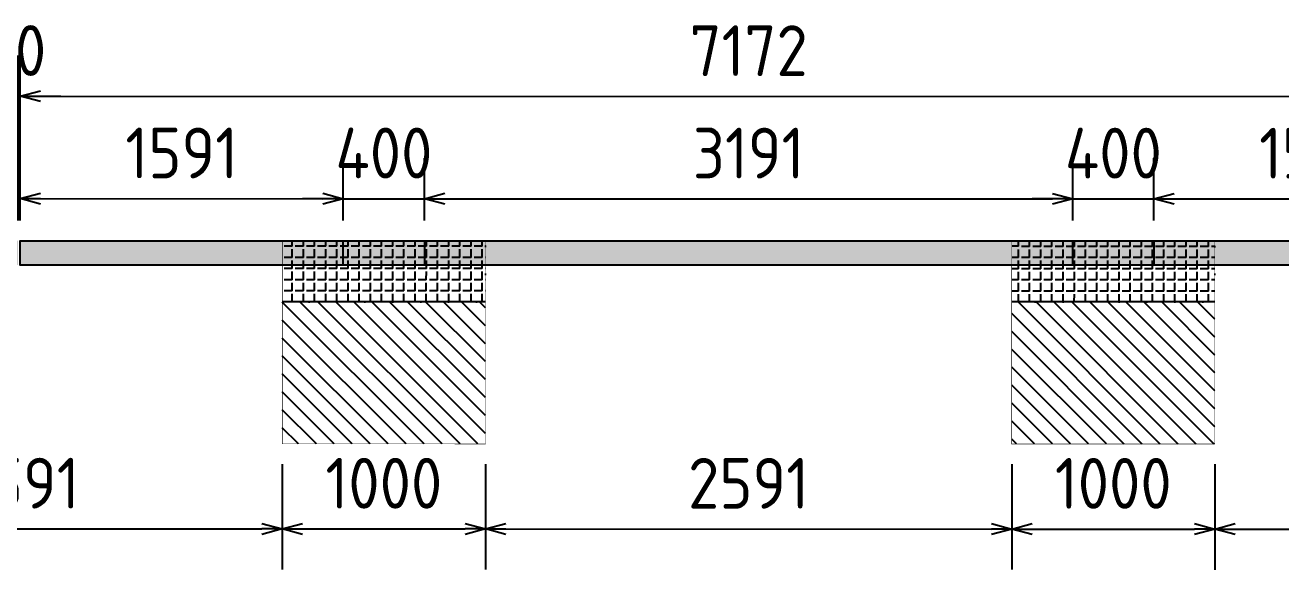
# Model space of a CAD drawing. Header units: centimetres. Extents: x -6122352 to 6876996, y -1694241 to 2592194.
# Drawn here: x 3290226 to 3296408, y 57754 to 60437 of the extents above; entities that cross this region are included whole.
import ezdxf

# ---------------------------------------------------------------- set-up
doc = ezdxf.new("R2010")
doc.units = ezdxf.units.CM
doc.header["$MEASUREMENT"] = 0
doc.header["$PDMODE"] = 66
doc.header["$PDSIZE"] = 100
doc.linetypes.add('CENTER', pattern=[2, 1.25, -0.25, 0.25, -0.25])
doc.linetypes.add('DASHED2', pattern=[0.375, 0.25, -0.125])
doc.layers.get('Defpoints').update_dxf_attribs({"color": 255, "linetype": 'CENTER'})
for name, color, linetype in [('@MI-FOOTINGS', 7, 'Continuous'), ('@MI-TYPE-01', 30, 'Continuous'), ('@MI-TYPE-02', 6, 'Continuous')]:
    doc.layers.add(name, color=color, linetype=linetype)
doc.styles.add('Schueco-BEMSTIL', font='isocpeur.ttf', dxfattribs={"width": 0.9})
doc.dimstyles.new('MI- JWC-TXT-2.5 MM', dxfattribs={"dimscale": 1.5, "dimtxt": 2.5, "dimasz": 1, "dimexe": 2, "dimexo": 1, "dimgap": 1, "dimtad": 1, "dimdec": 0, "dimdsep": 46, "dimtxsty": 'Schueco-BEMSTIL', "dimblk": 'OPEN30', "dimcen": 0, "dimdle": 2, "dimclrd": 140, "dimclre": 8, "dimclrt": 40, "dimadec": 0, "dimazin": 2, "dimtfac": 1, "dimtdec": 0, "dimtix": 1, "dimtmove": 2, "dimatfit": 3, "dimldrblk": 'OPEN', "dimfxl": 2, "dimlwd": -1, "dimlwe": -1, "dimarcsym": 0})

# ---------------------------------------------------------------- blocks, each defined once
blk = doc.blocks.new('RCC COPING')
at = {"layer": '@MI-TYPE-01', "transparency": 33554679}
h = blk.add_hatch(color=8, dxfattribs=at)
h.dxf.hatch_style = 1
h.paths.add_polyline_path([(60, 200), (-60, 200), (-60, -200), (60, -200)])
at = {"layer": '@MI-TYPE-01', "color": 30}
blk.add_lwpolyline([(-60, 200), (60, 200), (60, -200), (-60, -200)], close=True, dxfattribs=at)
blk = doc.blocks.new('31309MM')
at = {"layer": '@MI-TYPE-01', "transparency": 33554679}
h = blk.add_hatch(color=30, dxfattribs=at)
h.dxf.hatch_style = 1
h.paths.add_polyline_path([(0, 120), (5581.9, 120), (5581.9, 0), (0, 0)])
h.paths.add_polyline_path([(5591.9, 0), (12764, 0), (12764, 120), (5591.9, 120)])
h.paths.add_polyline_path([(12774, 120), (18355.6, 120), (18355.6, -0.2), (12774, -0.2)])
h.paths.add_polyline_path([(18365.7, -0.2), (23537.4, -0.2), (23537.4, 120), (18365.7, 120)])
h.paths.add_polyline_path([(23547.4, 120), (30719.5, 120), (30719.5, 0), (23547.4, 0)])
h.paths.add_polyline_path([(30729.5, 0), (36309.3, 0), (36309.3, 120), (30729.5, 120)])
at = {"layer": '@MI-TYPE-01', "color": 30}
blk.add_lwpolyline([(23547.4, 120), (30719.5, 120), (30719.5, 0), (23547.4, 0)], close=True, dxfattribs=at)
at = {"layer": '@MI-TYPE-01', "color": 240, "true_color": 0xed1f24, "rotation": 89.95700707059105}
for p in [(25338, 60), (28928.8, 60.2)]:
    blk.add_blockref('RCC COPING', p, dxfattribs=at)
blk = doc.blocks.new('A$Ceca04276')
at = {"layer": '@MI-TYPE-01', "color": 30, "rotation": 89.98971944707202}
blk.add_blockref('31309MM', (0.5, 9.9), dxfattribs=at)
blk = doc.blocks.new('T1-FOOTING')
at = {"transparency": 33554679}
h = blk.add_hatch(dxfattribs=at)
h.set_pattern_fill('ANGLE', color=256, scale=500)
h.set_pattern_definition([(0, (0, 0), (0, 137.5), [100, -37.5]), (90, (0, 0), (-137.5, 8e-15), [100, -37.5])])
h.paths.add_polyline_path([(-500, -300), (500, -300), (500, 0), (-500, 0)])
h.paths.add_polyline_path([(-499.75, -299.75), (499.75, -299.75), (499.75, -0.25), (-499.75, -0.25)], flags=16)
h = blk.add_hatch(dxfattribs=at)
h.set_pattern_fill('ANGLE', color=8, scale=200)
h.set_pattern_definition([(0, (0, 0), (0, 55), [40, -15]), (90, (0, 0), (-55, 3e-15), [40, -15])])
h.paths.add_polyline_path([(500, -300), (500, 0), (-500, 0), (-500, -300)])
h = blk.add_hatch(dxfattribs=at)
h.set_pattern_fill('ANSI31', color=8, scale=500)
h.paths.add_polyline_path([(500, -1000), (500, -300), (-500, -300), (-500, -1000)])
at = {"layer": '@MI-TYPE-01', "color": 240, "linetype": 'DASHED2', "true_color": 0xed1f24}
blk.add_line((-500, -300), (500, -300), dxfattribs=at)
at = {"layer": '@MI-TYPE-01', "color": 240, "true_color": 0xed1f24, "const_width": 2.5}
blk.add_lwpolyline([(-500, 0), (500, 0), (500, -1000), (-500, -1000)], close=True, dxfattribs=at)
blk = doc.blocks.new('_Open30')
at = {"color": 0, "linetype": 'ByBlock', "lineweight": -2}
for p, q in [((-1, 0.268), (0, 0)), ((0, 0), (-1, -0.268)), ((0, 0), (-1, 0))]:
    blk.add_line(p, q, dxfattribs=at)
blk = doc.blocks.new('*D1375')
at = {"layer": '@MI-TYPE-02', "color": 140, "transparency": 16777216}
for p, q in [((705.1, 36674.6), (705.1, 36774.6)), ((705.1, 36574.6), (705.1, 36564.6)), ((705.1, 36464.6), (705.1, 36364.6))]:
    blk.add_line(p, q, dxfattribs=at)
at = {"layer": '@MI-TYPE-02', "color": 8, "transparency": 16777216}
for p, q in [((93.7, 36574.5), (905.1, 36574.6)), ((93.7, 36564.5), (905.1, 36564.6))]:
    blk.add_line(p, q, dxfattribs=at)
at = {"layer": 'Defpoints', "color": 0, "transparency": 16777216}
for p in [(-6.3, 36574.5), (-6.3, 36564.5), (705.1, 36564.6)]:
    blk.add_point(p, dxfattribs=at)
at = {"layer": '@MI-TYPE-02', "color": 140, "transparency": 16777216, "xscale": 100, "yscale": 100, "zscale": 100}
for p, rotation in [((705.1, 36574.6), 270.0102658210683), ((705.1, 36564.6), 90.01026582106833)]:
    blk.add_blockref('_Open30', p, dxfattribs=dict(at, rotation=rotation))
at = {"layer": '@MI-TYPE-02', "color": 40, "transparency": 16777216, "insert": (930.1, 36569.6), "char_height": 250, "attachment_point": 5, "rotation": 270.01027, "style": 'Schueco-BEMSTIL'}
blk.add_mtext('10', dxfattribs=at)
blk = doc.blocks.new('_Open')
at = {"color": 0, "linetype": 'ByBlock', "lineweight": -2}
for p, q in [((-1, 0.2), (0, 0)), ((-1, -0.2), (0, 0)), ((0, 0), (-1, 0))]:
    blk.add_line(p, q, dxfattribs=at)
blk = doc.blocks.new('*D1376')
at = {"layer": '@MI-TYPE-02', "color": 8, "transparency": 16777216}
for p, q in [((93.7, 36564.5), (905.1, 36564.6)), ((94.9, 29392.4), (906.4, 29392.5))]:
    blk.add_line(p, q, dxfattribs=at)
at = {"layer": '@MI-TYPE-02', "color": 140, "transparency": 16777216}
blk.add_line((705.1, 36464.6), (706.4, 29492.5), dxfattribs=at)
at = {"layer": 'Defpoints', "color": 0, "transparency": 16777216}
for p in [(-6.3, 36564.5), (-5.1, 29392.3), (706.4, 29392.5)]:
    blk.add_point(p, dxfattribs=at)
at = {"layer": '@MI-TYPE-02', "color": 140, "transparency": 16777216, "xscale": 100, "yscale": 100, "zscale": 100}
for p, rotation in [((705.1, 36564.6), 90.01026582106833), ((706.4, 29392.5), 270.0102658210683)]:
    blk.add_blockref('_Open30', p, dxfattribs=dict(at, rotation=rotation))
at = {"layer": '@MI-TYPE-02', "color": 40, "transparency": 16777216, "insert": (930.7, 32978.6), "char_height": 250, "attachment_point": 5, "rotation": 270.01027, "style": 'Schueco-BEMSTIL'}
blk.add_mtext('7172', dxfattribs=at)
blk = doc.blocks.new('*D930')
at = {"layer": '@MI-TYPE-02', "color": 8, "transparency": 16777216}
for p, q in [((382577.3, -160696.8), (382884.6, -160696.7)), ((382577.6, -162287.5), (382884.9, -162287.4))]:
    blk.add_line(p, q, dxfattribs=at)
at = {"layer": '@MI-TYPE-02', "color": 140, "transparency": 16777216}
blk.add_line((382684.6, -160796.7), (382684.9, -162187.4), dxfattribs=at)
at = {"layer": 'Defpoints', "color": 0, "transparency": 16777216}
for p in [(382477.3, -160696.8), (382477.6, -162287.5), (382684.9, -162287.4)]:
    blk.add_point(p, dxfattribs=at)
at = {"layer": '@MI-TYPE-02', "color": 140, "transparency": 16777216, "xscale": 100, "yscale": 100, "zscale": 100}
for p, rotation in [((382684.6, -160696.7), 90.01026582106833), ((382684.9, -162287.4), 270.0102658210683)]:
    blk.add_blockref('_Open30', p, dxfattribs=dict(at, rotation=rotation))
at = {"layer": '@MI-TYPE-02', "color": 40, "transparency": 16777216, "insert": (382909.7, -161492.1), "char_height": 250, "attachment_point": 5, "rotation": 270.01027, "style": 'Schueco-BEMSTIL'}
blk.add_mtext('1591', dxfattribs=at)
blk = doc.blocks.new('*D931')
at = {"layer": '@MI-TYPE-02', "color": 140, "transparency": 16777216}
for p, q in [((382684.9, -162187.4), (382684.8, -162087.4)), ((382684.9, -162287.4), (382685, -162687.4)), ((382685, -162787.4), (382685, -162887.4))]:
    blk.add_line(p, q, dxfattribs=at)
at = {"layer": '@MI-TYPE-02', "color": 8, "transparency": 16777216}
for p, q in [((382577.6, -162287.5), (382884.9, -162287.4)), ((382577.5, -162687.5), (382885, -162687.4))]:
    blk.add_line(p, q, dxfattribs=at)
at = {"layer": 'Defpoints', "color": 0, "transparency": 16777216}
for p in [(382477.6, -162287.5), (382477.5, -162687.5), (382685, -162687.4)]:
    blk.add_point(p, dxfattribs=at)
at = {"layer": '@MI-TYPE-02', "color": 140, "transparency": 16777216, "xscale": 100, "yscale": 100, "zscale": 100}
for p, rotation in [((382684.9, -162287.4), 270.0102658210683), ((382685, -162687.4), 90.01026582106833)]:
    blk.add_blockref('_Open30', p, dxfattribs=dict(at, rotation=rotation))
at = {"layer": '@MI-TYPE-02', "color": 40, "transparency": 16777216, "insert": (382909.9, -162487.4), "char_height": 250, "attachment_point": 5, "rotation": 270.01027, "style": 'Schueco-BEMSTIL'}
blk.add_mtext('400', dxfattribs=at)
blk = doc.blocks.new('*D932')
at = {"layer": '@MI-TYPE-02', "color": 8, "transparency": 16777216}
for p, q in [((382577.5, -162687.5), (382885, -162687.4)), ((382578.4, -165878.3), (382885.5, -165878.3))]:
    blk.add_line(p, q, dxfattribs=at)
at = {"layer": '@MI-TYPE-02', "color": 140, "transparency": 16777216}
blk.add_line((382685, -162787.4), (382685.5, -165778.3), dxfattribs=at)
at = {"layer": 'Defpoints', "color": 0, "transparency": 16777216}
for p in [(382477.5, -162687.5), (382478.4, -165878.3), (382685.5, -165878.3)]:
    blk.add_point(p, dxfattribs=at)
at = {"layer": '@MI-TYPE-02', "color": 140, "transparency": 16777216, "xscale": 100, "yscale": 100, "zscale": 100}
for p, rotation in [((382685, -162687.4), 90.01026582106833), ((382685.5, -165878.3), 270.0102658210683)]:
    blk.add_blockref('_Open30', p, dxfattribs=dict(at, rotation=rotation))
at = {"layer": '@MI-TYPE-02', "color": 40, "transparency": 16777216, "insert": (382910.2, -164282.8), "char_height": 250, "attachment_point": 5, "rotation": 270.01027, "style": 'Schueco-BEMSTIL'}
blk.add_mtext('3191', dxfattribs=at)
blk = doc.blocks.new('*D933')
at = {"layer": '@MI-TYPE-02', "color": 140, "transparency": 16777216}
for p, q in [((382685.5, -165778.3), (382685.5, -165678.3)), ((382685.5, -165878.3), (382685.6, -166278.3)), ((382685.6, -166378.3), (382685.6, -166478.3))]:
    blk.add_line(p, q, dxfattribs=at)
at = {"layer": '@MI-TYPE-02', "color": 8, "transparency": 16777216}
for p, q in [((382578.4, -165878.3), (382885.5, -165878.3)), ((382578.3, -166278.3), (382885.6, -166278.3))]:
    blk.add_line(p, q, dxfattribs=at)
at = {"layer": 'Defpoints', "color": 0, "transparency": 16777216}
for p in [(382478.4, -165878.3), (382478.3, -166278.3), (382685.6, -166278.3)]:
    blk.add_point(p, dxfattribs=at)
at = {"layer": '@MI-TYPE-02', "color": 140, "transparency": 16777216, "xscale": 100, "yscale": 100, "zscale": 100}
for p, rotation in [((382685.5, -165878.3), 270.0102658210683), ((382685.6, -166278.3), 90.01026582106833)]:
    blk.add_blockref('_Open30', p, dxfattribs=dict(at, rotation=rotation))
at = {"layer": '@MI-TYPE-02', "color": 40, "transparency": 16777216, "insert": (382910.6, -166078.3), "char_height": 250, "attachment_point": 5, "rotation": 270.01027, "style": 'Schueco-BEMSTIL'}
blk.add_mtext('400', dxfattribs=at)
blk = doc.blocks.new('*D934')
at = {"layer": '@MI-TYPE-02', "color": 8, "transparency": 16777216}
for p, q in [((382578.3, -166278.3), (382885.6, -166278.3)), ((382578.6, -167868.9), (382885.9, -167868.8))]:
    blk.add_line(p, q, dxfattribs=at)
at = {"layer": '@MI-TYPE-02', "color": 140, "transparency": 16777216}
blk.add_line((382685.6, -166378.3), (382685.9, -167768.9), dxfattribs=at)
at = {"layer": 'Defpoints', "color": 0, "transparency": 16777216}
for p in [(382478.3, -166278.3), (382478.6, -167868.9), (382685.9, -167868.9)]:
    blk.add_point(p, dxfattribs=at)
at = {"layer": '@MI-TYPE-02', "color": 140, "transparency": 16777216, "xscale": 100, "yscale": 100, "zscale": 100}
for p, rotation in [((382685.6, -166278.3), 90.01026582106833), ((382685.9, -167868.9), 270.0102658210683)]:
    blk.add_blockref('_Open30', p, dxfattribs=dict(at, rotation=rotation))
at = {"layer": '@MI-TYPE-02', "color": 40, "transparency": 16777216, "insert": (382910.7, -167073.5), "char_height": 250, "attachment_point": 5, "rotation": 270.01027, "style": 'Schueco-BEMSTIL'}
blk.add_mtext('1591', dxfattribs=at)
blk = doc.blocks.new('*D1406')
at = {"layer": '@MI-TYPE-02', "color": 8, "transparency": 16777216}
for p, q in [((-1106.6, 37865), (-1625.4, 37864.9)), ((-1106.3, 35273.6), (-1625, 35273.5))]:
    blk.add_line(p, q, dxfattribs=at)
at = {"layer": '@MI-TYPE-02', "color": 140, "transparency": 16777216}
blk.add_line((-1425.4, 37764.9), (-1425, 35373.5), dxfattribs=at)
at = {"layer": 'Defpoints', "color": 0, "transparency": 16777216}
for p in [(-1006.6, 37865), (-1425, 35273.5), (-1006.3, 35273.6)]:
    blk.add_point(p, dxfattribs=at)
at = {"layer": '@MI-TYPE-02', "color": 140, "transparency": 16777216, "xscale": 100, "yscale": 100, "zscale": 100}
for p, rotation in [((-1425.4, 37864.9), 90.01026582106819), ((-1425, 35273.5), 270.0102658210682)]:
    blk.add_blockref('_Open30', p, dxfattribs=dict(at, rotation=rotation))
at = {"layer": '@MI-TYPE-02', "color": 40, "transparency": 16777216, "insert": (-1200.2, 36569.2), "char_height": 250, "attachment_point": 5, "rotation": 270.01027, "style": 'Schueco-BEMSTIL'}
blk.add_mtext('2591', dxfattribs=at)
blk = doc.blocks.new('*D1407')
at = {"layer": '@MI-TYPE-02', "color": 8, "transparency": 16777216}
for p, q in [((-1106.3, 35273.6), (-1625, 35273.5)), ((-1106.1, 34273.6), (-1624.8, 34273.5))]:
    blk.add_line(p, q, dxfattribs=at)
at = {"layer": '@MI-TYPE-02', "color": 140, "transparency": 16777216}
blk.add_line((-1425, 35173.5), (-1424.8, 34373.5), dxfattribs=at)
at = {"layer": 'Defpoints', "color": 0, "transparency": 16777216}
for p in [(-1006.3, 35273.6), (-1424.8, 34273.5), (-1006.1, 34273.6)]:
    blk.add_point(p, dxfattribs=at)
at = {"layer": '@MI-TYPE-02', "color": 140, "transparency": 16777216, "xscale": 100, "yscale": 100, "zscale": 100}
for p, rotation in [((-1425, 35273.5), 90.01026582106819), ((-1424.8, 34273.5), 270.0102658210682)]:
    blk.add_blockref('_Open30', p, dxfattribs=dict(at, rotation=rotation))
at = {"layer": '@MI-TYPE-02', "color": 40, "transparency": 16777216, "insert": (-1199.9, 34773.5), "char_height": 250, "attachment_point": 5, "rotation": 270.01027, "style": 'Schueco-BEMSTIL'}
blk.add_mtext('1000', dxfattribs=at)
blk = doc.blocks.new('*D1408')
at = {"layer": '@MI-TYPE-02', "color": 8, "transparency": 16777216}
for p, q in [((-1106.1, 34273.6), (-1624.8, 34273.5)), ((-1105.5, 31682.7), (-1624.3, 31682.6))]:
    blk.add_line(p, q, dxfattribs=at)
at = {"layer": '@MI-TYPE-02', "color": 140, "transparency": 16777216}
blk.add_line((-1424.8, 34173.5), (-1424.4, 31782.7), dxfattribs=at)
at = {"layer": 'Defpoints', "color": 0, "transparency": 16777216}
for p in [(-1006.1, 34273.6), (-1424.3, 31682.7), (-1005.5, 31682.7)]:
    blk.add_point(p, dxfattribs=at)
at = {"layer": '@MI-TYPE-02', "color": 140, "transparency": 16777216, "xscale": 100, "yscale": 100, "zscale": 100}
for p, rotation in [((-1424.8, 34273.5), 90.01026582106819), ((-1424.3, 31682.7), 270.0102658210682)]:
    blk.add_blockref('_Open30', p, dxfattribs=dict(at, rotation=rotation))
at = {"layer": '@MI-TYPE-02', "color": 40, "transparency": 16777216, "insert": (-1199.6, 32978.1), "char_height": 250, "attachment_point": 5, "rotation": 270.01027, "style": 'Schueco-BEMSTIL'}
blk.add_mtext('2591', dxfattribs=at)
blk = doc.blocks.new('*D1409')
at = {"layer": '@MI-TYPE-02', "color": 8, "transparency": 16777216}
for p, q in [((-1105.5, 31682.7), (-1624.3, 31682.6)), ((-1105.3, 30682.7), (-1624.2, 30682.6))]:
    blk.add_line(p, q, dxfattribs=at)
at = {"layer": '@MI-TYPE-02', "color": 140, "transparency": 16777216}
blk.add_line((-1424.3, 31582.7), (-1424.2, 30782.7), dxfattribs=at)
at = {"layer": 'Defpoints', "color": 0, "transparency": 16777216}
for p in [(-1005.5, 31682.7), (-1424.2, 30682.7), (-1005.3, 30682.7)]:
    blk.add_point(p, dxfattribs=at)
at = {"layer": '@MI-TYPE-02', "color": 140, "transparency": 16777216, "xscale": 100, "yscale": 100, "zscale": 100}
for p, rotation in [((-1424.3, 31682.7), 90.01026582106819), ((-1424.2, 30682.7), 270.0102658210682)]:
    blk.add_blockref('_Open30', p, dxfattribs=dict(at, rotation=rotation))
at = {"layer": '@MI-TYPE-02', "color": 40, "transparency": 16777216, "insert": (-1199.2, 31182.7), "char_height": 250, "attachment_point": 5, "rotation": 270.01027, "style": 'Schueco-BEMSTIL'}
blk.add_mtext('1000', dxfattribs=at)
blk = doc.blocks.new('*D1410')
at = {"layer": '@MI-TYPE-02', "color": 8, "transparency": 16777216}
for p, q in [((-1105.3, 30682.7), (-1624.2, 30682.6)), ((-1104.8, 28091.6), (-1623.7, 28091.5))]:
    blk.add_line(p, q, dxfattribs=at)
at = {"layer": '@MI-TYPE-02', "color": 140, "transparency": 16777216}
blk.add_line((-1424.1, 30582.7), (-1423.7, 28191.5), dxfattribs=at)
at = {"layer": 'Defpoints', "color": 0, "transparency": 16777216}
for p in [(-1005.3, 30682.7), (-1423.7, 28091.5), (-1004.8, 28091.6)]:
    blk.add_point(p, dxfattribs=at)
at = {"layer": '@MI-TYPE-02', "color": 140, "transparency": 16777216, "xscale": 100, "yscale": 100, "zscale": 100}
for p, rotation in [((-1424.2, 30682.7), 90.01026582106819), ((-1423.7, 28091.5), 270.0102658210682)]:
    blk.add_blockref('_Open30', p, dxfattribs=dict(at, rotation=rotation))
at = {"layer": '@MI-TYPE-02', "color": 40, "transparency": 16777216, "insert": (-1198.9, 29387.1), "char_height": 250, "attachment_point": 5, "rotation": 270.01027, "style": 'Schueco-BEMSTIL'}
blk.add_mtext('2591', dxfattribs=at)
blk = doc.blocks.new('T1-PARTITON 2')
at = {"layer": '@MI-FOOTINGS', "color": 240, "true_color": 0xed1f24, "xscale": -1, "rotation": 270.0100462352146}
for p in [(-6.2, 34773.7), (-5.4, 31182.9)]:
    blk.add_blockref('T1-FOOTING', p, dxfattribs=at)
at = {"layer": '@MI-TYPE-02', "rotation": 0.02048826124247522}
blk.add_blockref('A$Ceca04276', (-1.3, 5835), dxfattribs=at)
at = {"layer": '@MI-TYPE-02'}
for base, p1, p2, picture, middle in [((-1425, 35273.5), (-1006.6, 37865), (-1006.3, 35273.6), '*D1406', (-1200.2, 36569.2)), ((705.1, 36564.6), (-6.3, 36574.5), (-6.3, 36564.5), '*D1375', (930.1, 36569.6)), ((706.4, 29392.5), (-6.3, 36564.5), (-5.1, 29392.3), '*D1376', (930.7, 32978.6)), ((-1424.8, 34273.5), (-1006.3, 35273.6), (-1006.1, 34273.6), '*D1407', (-1199.9, 34773.5)), ((-1424.3, 31682.7), (-1006.1, 34273.6), (-1005.5, 31682.7), '*D1408', (-1199.6, 32978.1)), ((-1424.2, 30682.7), (-1005.5, 31682.7), (-1005.3, 30682.7), '*D1409', (-1199.2, 31182.7)), ((-1423.7, 28091.5), (-1005.3, 30682.7), (-1004.8, 28091.6), '*D1410', (-1198.9, 29387.1))]:
    dim = blk.add_linear_dim(base=base, p1=p1, p2=p2, angle=90.01027, dimstyle='MI- JWC-TXT-2.5 MM', dxfattribs=at)
    dim.commit()
    dim.dimension.update_dxf_attribs({"geometry": picture, "text_midpoint": middle})
for base, p1, p2, picture, middle in [((201.1, 34973.8), (-6.5, 36564.5), (-6.2, 34973.7), '*D930', (425.9, 35769.2)), ((201.1, 34573.8), (-6.2, 34973.7), (-6.3, 34573.7), '*D931', (426.1, 34773.8)), ((201.7, 31382.9), (-6.3, 34573.7), (-5.4, 31382.9), '*D932', (426.4, 32978.4)), ((201.8, 30982.9), (-5.4, 31382.9), (-5.5, 30982.9), '*D933', (426.7, 31183)), ((202.1, 29392.4), (-5.5, 30982.9), (-5.2, 29392.3), '*D934', (426.9, 30187.7))]:
    dim = blk.add_linear_dim(base=base, p1=p1, p2=p2, angle=90.01027, dimstyle='MI- JWC-TXT-2.5 MM', dxfattribs=at)
    dim.commit()
    dim.dimension.update_dxf_attribs({"geometry": picture, "text_midpoint": middle, "insert": (-382483.8, 197261.2)})

msp = doc.modelspace()

# ---------------------------------------------------------------- block references
at = {"layer": '@MI-TYPE-01', "rotation": 89.97947632690754}
msp.add_blockref('T1-PARTITON 2', (3326765.68263, 59368.43916), dxfattribs=at)

doc.saveas('drawing.dxf')
